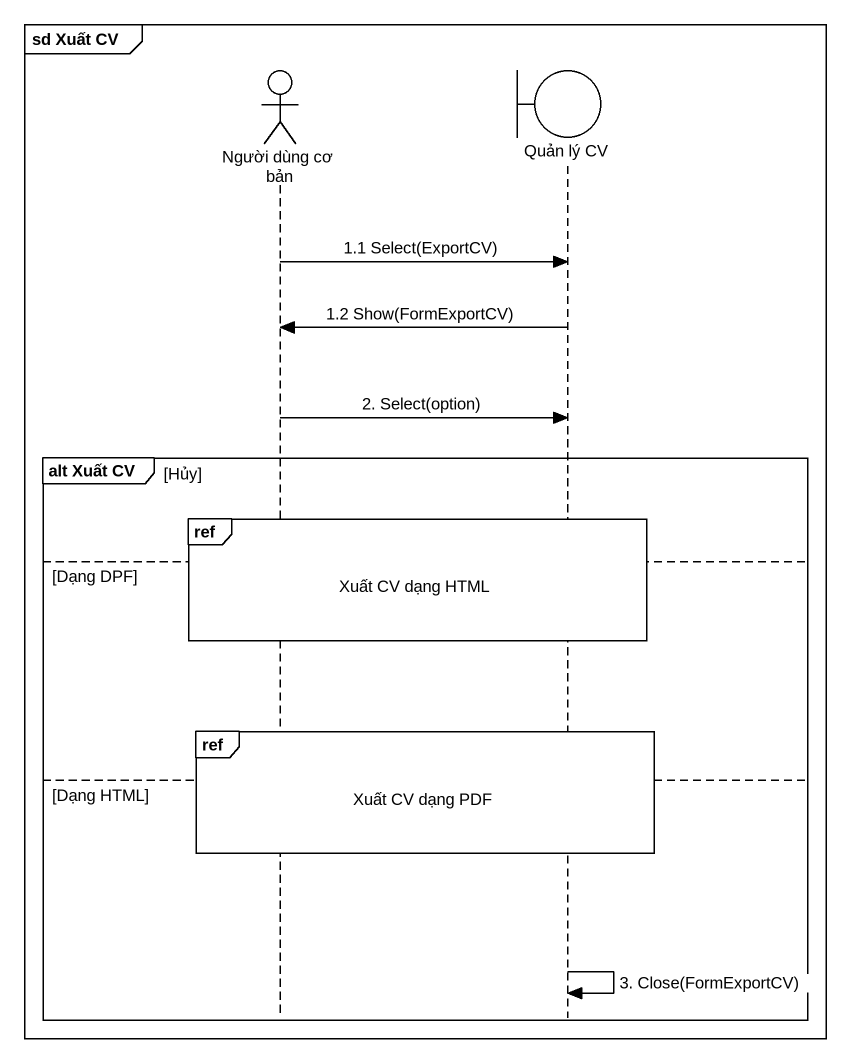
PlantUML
@startuml
mainframe sd Xuất CV
hide footbox
actor "Người dùng cơ bản" as Người_dùng_cơ_bản
boundary "Quản lý CV" as Quản_lý_CV

Người_dùng_cơ_bản -> Quản_lý_CV : 1.1 Select(ExportCV)
Quản_lý_CV -> Người_dùng_cơ_bản : 1.2 Show(FormExportCV)
Người_dùng_cơ_bản -> Quản_lý_CV : 2. Select(option)
group alt Xuất CV [Hủy]
  ref over Người_dùng_cơ_bản, Quản_lý_CV : Xuất CV dạng HTML
else Dạng DPF
  ref over Người_dùng_cơ_bản, Quản_lý_CV : Xuất CV dạng PDF
else Dạng HTML
  Quản_lý_CV -> Quản_lý_CV : 3. Close(FormExportCV)
end
@enduml
